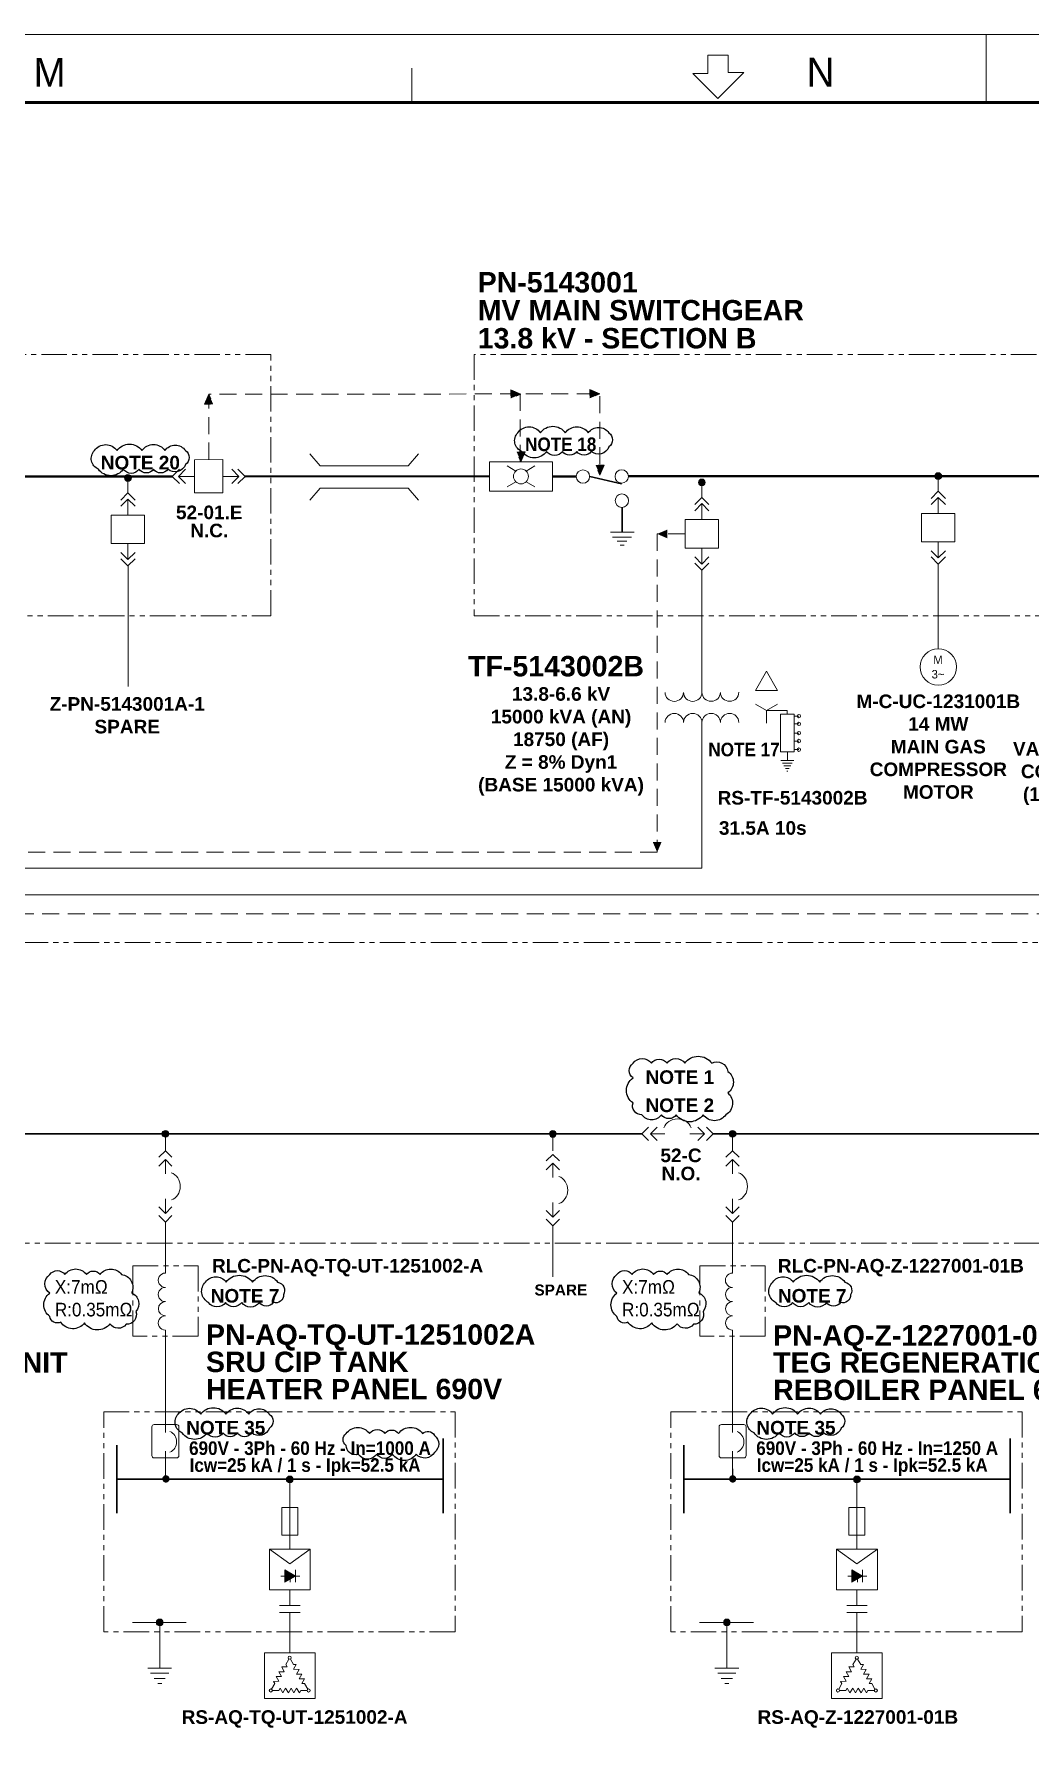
# Model space of a CAD drawing. Extents: x 0 to 1189, y 0 to 841.
# Drawn here: x 493.8 to 640.2, y 590.7 to 841.1 of the extents above; entities that cross this region are included whole.
import ezdxf

# ---------------------------------------------------------------- set-up
doc = ezdxf.new("R2010")
doc.units = 0
doc.header["$MEASUREMENT"] = 0
for name, pattern in [('DGN2', [9.513832, 4.756916, -4.756916]), ('HIDDEN', [0.375, 0.25, -0.125]), ('PHANTOM', [2.5, 1.25, -0.25, 0.25, -0.25, 0.25, -0.25])]:
    doc.linetypes.add(name, pattern=pattern)
for name, color, linetype in [('Border', 7, 'Continuous'), ('BORDER_TEXT', 7, 'Continuous'), ('E-BOARD', 4, 'PHANTOM'), ('E-BUSBAR', 5, 'Continuous'), ('E-CONNECTION DOT', 7, 'Continuous'), ('E-CONTRL. & DATA CABLE', 9, 'HIDDEN'), ('E-NOTE TEXT', 7, 'Continuous'), ('E-POWER CABLE', 3, 'Continuous'), ('E-SYMBOL', 2, 'Continuous'), ('E-TEXT 2', 7, 'Continuous'), ('E-TEXT 3', 3, 'Continuous'), ('REV CLOUD', 1, 'Continuous')]:
    doc.layers.add(name, color=color, linetype=linetype)
doc.layers.add('Level 1', color=7, linetype='Continuous', lineweight=0)
doc.styles.add('P80-ARIAL', font='arialbd.ttf')
doc.styles.add('P80-ARIAL-1', font='arialbd.ttf')
doc.styles.add('Styledgn032', font='arialbd.ttf')
doc.styles.add('Styledgn100', font='arialbd.ttf')

# ---------------------------------------------------------------- blocks, each defined once
blk = doc.blocks.new('AnonymousCell15')
at = {"layer": 'E-SYMBOL', "color": 1, "linetype": 'Continuous', "lineweight": 30}
blk.add_line((-1.85, 0.04), (2.84, -1.02), dxfattribs=at)
at = {"layer": 'E-SYMBOL', "linetype": 'Continuous', "lineweight": 0}
for centre in [(-2.85, 0.03), (2.85, 0.05)]:
    blk.add_circle(centre, 0.986, dxfattribs=at)
blk = doc.blocks.new('AnonymousCell14')
at = {"layer": 'E-SYMBOL', "linetype": 'Continuous', "lineweight": 30}
blk.add_line((3.3, 0.01), (3.3, -3.66), dxfattribs=at)
at = {"layer": 'E-SYMBOL', "linetype": 'Continuous', "lineweight": 0}
for p, q in [((5.05, -3.66), (1.57, -3.66)), ((4.65, -4.36), (1.88, -4.36)), ((3.96, -4.98), (2.56, -4.98)), ((3.57, -5.54), (2.97, -5.54))]:
    blk.add_line(p, q, dxfattribs=at)
blk.add_circle((3.24, 0.99), 0.986, dxfattribs=at)
blk.add_blockref('AnonymousCell15', (0.37, 4.5), dxfattribs=at)
blk = doc.blocks.new('AnonymousCell16')
at = {"layer": 'E-SYMBOL', "linetype": 'Continuous', "lineweight": 13}
for p, q in [((-0.78, 0.78), (-2.04, 1.54)), ((0.78, 0.78), (2.04, 1.54)), ((-0.78, -0.78), (-2.04, -1.54)), ((0.78, -0.78), (2.04, -1.54))]:
    blk.add_line(p, q, dxfattribs=at)
at = {"layer": 'E-SYMBOL', "linetype": 'Continuous', "lineweight": 13, "flags": 128}
blk.add_lwpolyline([(-4.64, 2.16), (4.64, 2.16), (4.64, -2.16), (-4.64, -2.16), (-4.64, 2.16)], dxfattribs=at)
at = {"layer": 'E-SYMBOL', "linetype": 'Continuous', "lineweight": 13}
blk.add_circle((0, 0), 1.1, dxfattribs=at)
blk = doc.blocks.new('AnonymousCell13')
at = {"layer": 'E-POWER CABLE', "linetype": 'Continuous', "lineweight": 40}
blk.add_line((-13.22, 3.95), (-9.84, 3.96), dxfattribs=at)
at = {"color": 7, "linetype": 'Continuous', "lineweight": 0}
for name, p in [('AnonymousCell16', (-17.92, 3.97)), ('AnonymousCell14', (-6.33, -0.59))]:
    blk.add_blockref(name, p, dxfattribs=at)
blk = doc.blocks.new('AnonymousCell28')
at = {"layer": 'E-SYMBOL', "linetype": 'Continuous', "lineweight": 0}
for p, q in [((-6.46, 1.63), (-7.99, 3.41)), ((6.46, 1.64), (7.99, 3.41)), ((-6.46, 1.63), (6.46, 1.64)), ((-6.46, -1.64), (-7.99, -3.41)), ((-6.46, -1.64), (6.46, -1.63)), ((6.46, -1.63), (7.99, -3.41))]:
    blk.add_line(p, q, dxfattribs=at)
blk = doc.blocks.new('AnonymousCell2')
at = {"layer": 'E-SYMBOL', "linetype": 'Continuous', "lineweight": 13, "flags": 128}
for points in [[(27.7, 4.6), (0, 32.3), (-27.7, 4.6)], [(27.7, -32.3), (0, -4.6), (-27.7, -32.3)]]:
    blk.add_lwpolyline(points, dxfattribs=at)
blk = doc.blocks.new('AnonymousCell3')
at = {"layer": 'E-SYMBOL', "linetype": 'Continuous', "lineweight": 13, "flags": 128}
for points in [[(27.7, 32.3), (0, 4.6), (-27.7, 32.3)], [(27.7, -4.6), (0, -32.3), (-27.7, -4.6)]]:
    blk.add_lwpolyline(points, dxfattribs=at)
blk = doc.blocks.new('DJBTEX')
at = {"layer": 'E-SYMBOL', "linetype": 'Continuous', "lineweight": 13}
for p, q in [((0, -36.9), (0, -97.4)), ((0, -263.1), (0, -202.6))]:
    blk.add_line(p, q, dxfattribs=at)
blk.add_ellipse((12.5, -150), major_axis=(0, -58.8), ratio=0.849997, start_param=0.25268, end_param=2.888912, dxfattribs=at)
at = {"color": 7, "linetype": 'Continuous', "lineweight": 13}
for name, p in [('AnonymousCell2', (0, -32.3)), ('AnonymousCell3', (0, -267.7))]:
    blk.add_blockref(name, p, dxfattribs=at)
blk = doc.blocks.new('MOT3PH1')
at = {"layer": 'E-SYMBOL', "linetype": 'Continuous', "lineweight": -2}
blk.add_circle((0, -53.4), 53.4, dxfattribs=at)
at = {"layer": 'E-SYMBOL', "linetype": 'Continuous', "lineweight": -2, "char_height": 25, "attachment_point": 5, "line_spacing_factor": 0.8, "style": 'P80-ARIAL-1'}
for s, insert in [('{\\Fdgn000|c0;M}', (-0.8, -32.3)), ('{\\Fdgn000|c0;3~}', (-0.8, -74.9))]:
    blk.add_mtext(s, dxfattribs=dict(at, insert=insert))
blk = doc.blocks.new('DJBTEX1')
at = {"layer": 'E-SYMBOL', "linetype": 'Continuous', "lineweight": -2}
for p, q in [((0, -36.9), (0, -97.4)), ((0, -263.1), (0, -202.6))]:
    blk.add_line(p, q, dxfattribs=at)
at = {"layer": 'E-SYMBOL', "linetype": 'Continuous', "lineweight": 13, "flags": 128}
for points in [[(27.7, -27.7), (0, 0), (-27.7, -27.7)], [(27.7, -64.6), (0, -36.9), (-27.7, -64.6)], [(27.7, -235.4), (0, -263.1), (-27.7, -235.4)], [(27.7, -272.3), (0, -300), (-27.7, -272.3)]]:
    blk.add_lwpolyline(points, dxfattribs=at)
at = {"layer": 'E-SYMBOL', "linetype": 'Continuous', "lineweight": -2}
blk.add_ellipse((12.5, -150), major_axis=(0, -58.8), ratio=0.849997, start_param=0.25268, end_param=2.888912, dxfattribs=at)
blk = doc.blocks.new('CONEX31')
at = {"layer": 'E-CONNECTION DOT', "linetype": 'Continuous'}
h = blk.add_hatch(color=7, dxfattribs=at)
edge = h.paths.add_edge_path()
edge.add_arc((0, 0), 10, 0, 360)
at = {"layer": 'E-CONNECTION DOT', "color": 7, "linetype": 'Continuous', "lineweight": -2}
blk.add_circle((0, 0), 10, dxfattribs=at)
blk = doc.blocks.new('TERRA1')
at = {"layer": 'E-SYMBOL', "linetype": 'Continuous', "lineweight": -2}
for p, q in [((0, 0), (0, -17.74)), ((-13.343, -17.74), (13.343, -17.74)), ((-10.243, -23.11), (10.243, -23.11)), ((-7.142, -28.48), (7.142, -28.48)), ((-4.046, -33.843), (4.046, -33.843)), ((-0.946, -39.213), (0.946, -39.213))]:
    blk.add_line(p, q, dxfattribs=at)
blk.add_point((0.007, -17.74), dxfattribs=at)
blk = doc.blocks.new('TRAFO1')
at = {"layer": 'E-SYMBOL', "linetype": 'Continuous', "lineweight": 0}
for centre, start, end in [((-42, 0), 180, 360), ((-14, 0), 180, 360), ((14, 0), 180, 360), ((42, 0), 180, 360), ((-42, -46.9), 0, 180), ((-14, -46.9), 0, 180), ((14, -46.9), 0, 180), ((42, -46.9), 0, 180)]:
    blk.add_arc(centre, 14, start, end, dxfattribs=at)
blk = doc.blocks.new('REATOR1')
at = {"layer": 'E-SYMBOL', "linetype": 'Continuous', "lineweight": -2, "flags": 128}
blk.add_lwpolyline([(0, -111.9, -1), (0, -83.9, -1), (0, -56, -1), (0, -28, -1), (0, 0, -1)], format="xyb", dxfattribs=at)
blk = doc.blocks.new('AnonymousCell199')
at = {"layer": 'Level 1', "color": 7, "linetype": 'Continuous', "lineweight": 13, "xscale": 0.075, "yscale": 0.075, "zscale": 0.075, "rotation": 0.01584072559316328}
blk.add_blockref('REATOR1', (0, 4.2), dxfattribs=at)
blk = doc.blocks.new('ATERR1')
at = {"layer": 'E-SYMBOL', "linetype": 'Continuous'}
h = blk.add_hatch(color=256, dxfattribs=at)
edge = h.paths.add_edge_path()
edge.add_arc((0, 0), 10, 0, 360)
at = {"layer": 'E-SYMBOL', "linetype": 'Continuous', "lineweight": -2}
for p, q in [((-80.3, 0), (77.9, 0)), ((0, 0), (0, -134.4)), ((-35, -134.4), (35, -134.4)), ((-26.8, -149.4), (26.8, -149.4)), ((-16.4, -164.4), (16.4, -164.4)), ((-5.8, -179.4), (5.8, -179.4))]:
    blk.add_line(p, q, dxfattribs=at)
blk.add_circle((0, 0), 10, dxfattribs=at)
blk = doc.blocks.new('NA1')
at = {"layer": 'E-SYMBOL', "linetype": 'Continuous', "lineweight": -2}
for p, q in [((53.536, 0), (-53.536, 0)), ((53.536, -36.62), (-53.536, -36.62))]:
    blk.add_line(p, q, dxfattribs=at)
blk = doc.blocks.new('AnonymousCell429')
at = {"layer": 'E-SYMBOL', "linetype": 'Continuous', "lineweight": 0}
for p, q in [((-0.58, 1.46), (-0.12, 2.26)), ((0.11, 2.26), (0.58, 1.46)), ((-2.66, -2.15), (-2.2, -1.35)), ((-2.55, -2.35), (-1.62, -2.35)), ((1.62, -2.35), (2.55, -2.35)), ((2.2, -1.35), (2.66, -2.15))]:
    blk.add_line(p, q, dxfattribs=at)
at = {"layer": 'E-SYMBOL', "linetype": 'Continuous', "lineweight": 0, "flags": 128}
for points in [[(-2.2, -1.35), (-2.4, -1.01), (-1.6, -1), (-1.99, -0.3), (-1.19, -0.29), (-1.58, 0.4), (-0.79, 0.41), (-1.18, 1.1), (-0.38, 1.12), (-0.58, 1.46)], [(0.58, 1.46), (0.97, 1.46), (0.58, 0.77), (1.38, 0.75), (0.99, 0.06), (1.79, 0.05), (1.4, -0.64), (2.19, -0.65), (1.8, -1.35), (2.2, -1.35)], [(-1.62, -2.35), (-1.42, -2.01), (-1.02, -2.69), (-0.61, -2.01), (-0.2, -2.69), (0.21, -2.01), (0.61, -2.69), (1.01, -2.01), (1.42, -2.69), (1.62, -2.35)]]:
    blk.add_lwpolyline(points, dxfattribs=at)
at = {"layer": 'E-SYMBOL', "linetype": 'Continuous', "lineweight": 0}
for centre in [(0, 2.46), (-2.78, -2.35), (2.78, -2.35)]:
    blk.add_circle(centre, 0.231, dxfattribs=at)
blk = doc.blocks.new('AnonymousCell428')
at = {"layer": 'E-SYMBOL', "linetype": 'Continuous', "lineweight": 13, "flags": 128}
blk.add_lwpolyline([(-3.73, 3.36), (3.73, 3.36), (3.73, -3.36), (-3.73, -3.36), (-3.73, 3.36)], dxfattribs=at)
at = {"layer": 'E-SYMBOL', "linetype": 'Continuous', "lineweight": 0}
blk.add_blockref('AnonymousCell429', (-0.01, 0.18), dxfattribs=at)
blk = doc.blocks.new('AnonymousCell427')
at = {"layer": 'E-SYMBOL', "linetype": 'Continuous'}
blk.add_hatch(color=256, dxfattribs=at).paths.add_polyline_path([(0.84, 1.65), (-0.74, 2.56), (-0.74, 0.74)])
at = {"layer": 'E-SYMBOL', "linetype": 'Continuous', "lineweight": 0}
for p, q in [((0, 15.86), (0, 5.6)), ((0.84, 0.74), (0.84, 2.56)), ((1.47, 1.65), (-1.33, 1.65)), ((0.07, 1.65), (0.07, 0.74)), ((0, -0.4), (0, -2.7)), ((0, -3.73), (0, -9.64))]:
    blk.add_line(p, q, dxfattribs=at)
at = {"layer": 'E-SYMBOL', "linetype": 'Continuous', "lineweight": 0, "flags": 128}
for points in [[(1.17, 11.71), (-1.18, 11.71), (-1.18, 7.66), (1.18, 7.66), (1.17, 11.71)], [(-3, 5.6), (3, 5.6), (3, -0.4), (-3, -0.4), (-3, 5.6)], [(-3, 5.6), (0, 3.45), (3, 5.6)], [(0.84, 1.65), (-0.74, 2.56), (-0.74, 0.74), (0.84, 1.65)]]:
    blk.add_lwpolyline(points, dxfattribs=at)
at = {"layer": 'E-SYMBOL', "linetype": 'Continuous', "lineweight": 0, "xscale": 0.02817221421602481, "yscale": 0.02817221421602481, "zscale": 0.03435112234845274, "rotation": 0.01584072559316328}
blk.add_blockref('NA1', (0, -2.7, -0.09), dxfattribs=at)
at = {"layer": 'E-SYMBOL', "linetype": 'Continuous', "lineweight": 0}
blk.add_blockref('AnonymousCell428', (0, -13), dxfattribs=at)
at = {"layer": 'Level 1', "color": 7, "linetype": 'Continuous', "lineweight": 0, "xscale": 0.05000000000000002, "yscale": 0.05000000000000002, "zscale": 0.05000000000000002, "rotation": 0.01584072561617136}
blk.add_blockref('CONEX31', (0, 15.86), dxfattribs=at)
blk = doc.blocks.new('DJARBT70')
at = {"layer": 'E-SYMBOL', "linetype": 'Continuous', "lineweight": 13}
for p, q in [((0, 7.91), (0, 5.34)), ((0, 0), (0, 2.57))]:
    blk.add_line(p, q, dxfattribs=at)
at = {"layer": 'E-SYMBOL', "linetype": 'Continuous', "lineweight": 13, "flags": 128}
for points in [[(-1.99, 6.17), (-1.99, 1.94)], [(1.65, 6.5), (-1.66, 6.5)], [(1.99, 1.94), (1.99, 6.17)], [(-1.66, 1.6), (1.66, 1.61)]]:
    blk.add_lwpolyline(points, dxfattribs=at)
at = {"layer": 'E-SYMBOL', "linetype": 'Continuous', "lineweight": 13}
for centre, start, end in [((-1.66, 6.17), 90.0158, 180.0158), ((1.65, 6.17), 0.0158, 90.0158), ((-1.66, 1.94), 180.0158, 270.0158), ((1.66, 1.94), 270.0158, 0.0158), ((1.66, 1.94), 270.0158, 0.0158)]:
    blk.add_arc(centre, 0.331, start, end, dxfattribs=at)
blk.add_ellipse((0.33, 3.96), major_axis=(0, -1.55), ratio=0.849997, start_param=0.25268, end_param=2.888912, dxfattribs=at)
blk = doc.blocks.new('MV CB')
at = {"layer": 'E-SYMBOL', "linetype": 'Continuous', "lineweight": 13}
for p, q in [((0, -3.26), (0, -0.91)), ((0, -7.45), (0, -9.8))]:
    blk.add_line(p, q, dxfattribs=at)
at = {"layer": 'E-SYMBOL', "linetype": 'Continuous', "lineweight": 13, "flags": 128}
for points in [[(1.05, -1.05), (0, 0), (-1.05, -1.05)], [(1.05, -1.96), (0, -0.91), (-1.05, -1.96)], [(2.44, -3.26), (-2.46, -3.26), (-2.45, -7.45), (2.44, -7.45), (2.44, -3.26)], [(1.05, -8.75), (0, -9.8), (-1.05, -8.75)], [(1.05, -9.66), (0, -10.71), (-1.05, -9.66)]]:
    blk.add_lwpolyline(points, dxfattribs=at)
blk = doc.blocks.new('RESISTOR WITH TAP CHANGER')
at = {"layer": 'E-SYMBOL', "linetype": 'Continuous', "lineweight": 0}
for p, q in [((1.7, -0.26), (1, -0.26)), ((1.7, -0.26), (1, -0.26)), ((1.7, -0.26), (1, -0.26)), ((1.7, -0.26), (1, -0.26)), ((1.7, -1.41), (1, -1.41)), ((1.7, -1.41), (1, -1.41)), ((1.7, -1.41), (1, -1.41)), ((1.7, -1.41), (1, -1.41)), ((1.7, -2.77), (1, -2.77)), ((1.7, -2.77), (1, -2.77)), ((1.7, -2.77), (1, -2.77)), ((1.7, -2.77), (1, -2.77)), ((1.7, -3.93), (1, -3.93)), ((1.7, -3.93), (1, -3.93)), ((1.7, -3.93), (1, -3.93)), ((1.7, -3.93), (1, -3.93)), ((1.7, -5.2), (1, -5.2)), ((1.7, -5.2), (1, -5.2)), ((1.7, -5.2), (1, -5.2)), ((1.7, -5.2), (1, -5.2))]:
    blk.add_line(p, q, dxfattribs=at)
at = {"layer": 'E-SYMBOL', "linetype": 'Continuous', "lineweight": 13, "flags": 128}
blk.add_lwpolyline([(1, 0.01), (-1, 0.01), (-1, -5.5), (1.01, -5.5), (1, 0.01)], dxfattribs=at)
at = {"layer": 'E-SYMBOL', "linetype": 'Continuous', "lineweight": 0}
for centre in [(1.7, -0.26), (1.7, -0.26), (1.7, -0.26), (1.7, -0.26), (1.7, -1.41), (1.7, -1.41), (1.7, -1.41), (1.7, -1.41), (1.7, -2.77), (1.7, -2.77), (1.7, -2.77), (1.7, -2.77), (1.7, -3.93), (1.7, -3.93), (1.7, -3.93), (1.7, -3.93), (1.7, -5.2), (1.7, -5.2), (1.7, -5.2), (1.7, -5.2)]:
    blk.add_circle(centre, 0.25, dxfattribs=at)
blk = doc.blocks.new('A$C6e698430')
at = {"layer": 'E-SYMBOL', "linetype": 'Continuous', "lineweight": 13, "ltscale": 0.25}
for q in [(1.62, 0.94), (0, -1.88)]:
    blk.add_line((0, 0), q, dxfattribs=at)
blk.add_lwpolyline([(0, 0), (-1.62, 0.94)], dxfattribs=at)
blk = doc.blocks.new('A$C648f9ce4')
at = {"layer": 'Border', "linetype": 'Continuous', "lineweight": 0}
for p, q in [((633.77, 841.08), (633.77, 831.08)), ((595.81, 837.96), (592.81, 837.96)), ((592.81, 837.96), (592.81, 835.28)), ((595.81, 835.43), (595.81, 837.96)), ((549.31, 836.06), (549.32, 831.06)), ((592.81, 835.28), (590.61, 835.28)), ((590.61, 835.28), (594.31, 831.61)), ((594.31, 831.61), (598.11, 835.41)), ((598.11, 835.41), (595.81, 835.41))]:
    blk.add_line(p, q, dxfattribs=at)
at = {"layer": 'Border', "linetype": 'Continuous', "lineweight": 53}
blk.add_line((25, 831), (1179, 831), dxfattribs=at)
at = {"layer": 'Border', "linetype": 'Continuous', "lineweight": 0, "flags": 128}
blk.add_lwpolyline([(0, 0), (1189, 0), (1189, 841), (0, 841), (0, 0)], dxfattribs=at)
at = {"layer": 'BORDER_TEXT', "linetype": 'Continuous', "lineweight": 0, "char_height": 4.2473, "attachment_point": 5, "rotation": 0.0158, "line_spacing_factor": 0.8, "style": 'Styledgn032'}
for s, insert in [('{\\Fdgn000|c0;\\W0.99857;M}', (496.04, 835.45)), ('{\\Fdgn000|c0;\\W0.99857;N}', (609.41, 835.48))]:
    blk.add_mtext(s, dxfattribs=dict(at, insert=insert))

msp = doc.modelspace()

# ---------------------------------------------------------------- hatches: boundary and pattern name
at = {"layer": 'E-CONNECTION DOT', "linetype": 'Continuous'}
h = msp.add_hatch(color=256, dxfattribs=at)
edge = h.paths.add_edge_path()
edge.add_arc((507.57, 775.82), 0.5, 0, 360)
h = msp.add_hatch(color=256, dxfattribs=at)
edge = h.paths.add_edge_path()
edge.add_arc((626.71, 776.08), 0.5, 0, 360)
h = msp.add_hatch(color=256, dxfattribs=at)
edge = h.paths.add_edge_path()
edge.add_arc((591.95, 775.15), 0.5, 0, 360)
h = msp.add_hatch(color=7, dxfattribs=at)
edge = h.paths.add_edge_path()
edge.add_ellipse((513.15, 628.63), major_axis=(0, 0.549), ratio=0.975, start_angle=0, end_angle=360)
h = msp.add_hatch(color=7, dxfattribs=at)
edge = h.paths.add_edge_path()
edge.add_ellipse((596.49, 628.63), major_axis=(0, 0.549), ratio=0.975, start_angle=0, end_angle=360)
at = {"layer": 'E-CONTRL. & DATA CABLE', "ltscale": 10}
for points in [[(565.35, 788.15), (563.86, 788.78), (563.86, 787.51)], [(576.97, 788.16), (575.48, 788.79), (575.48, 787.52)], [(519.46, 788.14), (518.83, 786.65), (520.1, 786.65)], [(565.35, 778.17), (565.99, 779.66), (564.72, 779.66)], [(576.97, 776.2), (577.61, 777.69), (576.34, 777.69)], [(585.38, 767.58), (586.87, 766.94), (586.87, 768.21)], [(585.39, 720.77), (586.02, 722.26), (584.75, 722.26)]]:
    msp.add_hatch(color=256, dxfattribs=at).paths.add_polyline_path(points)

# ---------------------------------------------------------------- linework, layer by layer
at = {"color": 1}
for points in [[(564.88, 782.45, -0.520567), (568.21, 782.45, -0.520567), (571.88, 782.45, -0.520567), (575.26, 782.45, -0.520567), (578.28, 782.45, -0.520567), (578.29, 780.39, -0.520567), (575.68, 779.7, -0.520567), (573.58, 779.7, -0.520567), (571.46, 779.7, -0.520567), (569.13, 779.7, -0.520567), (565.48, 779.7, -0.520567)], [(502.63, 779.84, -0.520567), (505.96, 779.84, -0.520567), (509.63, 779.84, -0.520567), (513.01, 779.84, -0.520567), (516.03, 779.84, -0.520567), (516.04, 777.78, -0.520567), (513.43, 777.09, -0.520567), (511.33, 777.09, -0.520567), (509.21, 777.09, -0.520567), (506.88, 777.09, -0.520567), (503.23, 777.09, -0.520567)], [(514.95, 638.15, -0.520567), (518.28, 638.15, -0.520567), (521.96, 638.15, -0.520567), (525.33, 638.15, -0.520567), (528.35, 638.15, -0.520567), (528.37, 636.09, -0.520567), (525.76, 635.39, -0.520567), (523.65, 635.39, -0.520567), (521.54, 635.39, -0.520567), (519.2, 635.39, -0.520567), (515.55, 635.39, -0.520567)], [(599.03, 638.16, -0.520567), (602.36, 638.16, -0.520567), (606.04, 638.16, -0.520567), (609.41, 638.16, -0.520567), (612.43, 638.16, -0.520567), (612.45, 636.1, -0.520567), (609.84, 635.4, -0.520567), (607.73, 635.4, -0.520567), (605.62, 635.4, -0.520567), (603.28, 635.4, -0.520567), (599.63, 635.4, -0.520567)]]:
    msp.add_lwpolyline(points, format="xyb", close=True, dxfattribs=at)
at = {"layer": 'E-BOARD', "lineweight": 13, "ltscale": 3}
for points in [[(30.79, 755.56), (528.59, 755.56), (528.59, 793.98), (30.79, 793.98)], [(558.47, 755.56), (1046.15, 755.56), (1046.15, 793.98), (558.47, 793.98)], [(330.36, 663.31), (743.34, 663.31), (743.34, 707.51), (330.36, 707.51)], [(508.28, 659.95), (517.88, 659.95), (517.88, 649.64), (508.28, 649.64)], [(591.68, 659.95), (601.27, 659.95), (601.27, 649.64), (591.68, 649.64)], [(555.68, 606.16), (504, 606.16), (504, 638.49), (555.68, 638.49)], [(639.07, 606.16), (587.39, 606.16), (587.39, 638.49), (639.07, 638.49)]]:
    msp.add_lwpolyline(points, close=True, dxfattribs=at)
at = {"layer": 'E-BUSBAR', "linetype": 'Continuous', "lineweight": 40}
for p, q in [((36.19, 775.91), (514.09, 776.04)), ((524.79, 776.04), (560.7, 776.05)), ((581.2, 776.06), (1042.93, 776.18))]:
    msp.add_line(p, q, dxfattribs=at)
at = {"layer": 'E-BUSBAR', "linetype": 'Continuous', "lineweight": 30}
for p, q in [((333.75, 679.37), (583.12, 679.38)), ((593.62, 679.38), (739.7, 679.38)), ((505.92, 633.58), (505.92, 623.58)), ((553.91, 634.56), (553.91, 623.59)), ((589.32, 633.58), (589.32, 623.58)), ((637.31, 634.56), (637.31, 623.59)), ((505.92, 628.58), (553.91, 628.59)), ((589.32, 628.58), (637.31, 628.59))]:
    msp.add_line(p, q, dxfattribs=at)
at = {"layer": 'E-CONNECTION DOT', "color": 7, "linetype": 'Continuous', "lineweight": 13}
for centre in [(507.57, 775.82), (626.71, 776.08), (591.95, 775.15)]:
    msp.add_circle(centre, 0.5, dxfattribs=at)
at = {"layer": 'E-CONNECTION DOT', "color": 30, "linetype": 'Continuous', "lineweight": 13}
msp.add_point((507.68, 776), dxfattribs=at)
at = {"layer": 'E-CONTRL. & DATA CABLE', "lineweight": 0, "ltscale": 10}
for p, q in [((565.24, 778.17), (565.24, 788.15)), ((589.49, 767.58), (585.39, 767.58)), ((585.39, 767.58), (585.39, 720.77)), ((585.39, 720.77), (309.94, 720.77)), ((752.46, 711.71), (437.89, 711.71))]:
    msp.add_line(p, q, dxfattribs=at)
at = {"layer": 'E-CONTRL. & DATA CABLE', "lineweight": 0, "ltscale": 10, "flags": 128}
for points in [[(565.35, 788.15), (563.86, 788.78), (563.86, 787.51), (565.35, 788.15)], [(576.97, 788.16), (575.48, 788.79), (575.48, 787.52), (576.97, 788.16)], [(519.46, 788.14), (518.83, 786.65), (520.1, 786.65), (519.46, 788.14)], [(519.44, 778.5), (519.44, 788.14), (576.97, 788.16), (576.97, 776.22)], [(565.35, 778.17), (565.99, 779.66), (564.72, 779.66), (565.35, 778.17)], [(576.97, 776.2), (577.61, 777.69), (576.34, 777.69), (576.97, 776.2)]]:
    msp.add_lwpolyline(points, dxfattribs=at)
at = {"layer": 'E-POWER CABLE', "linetype": 'Continuous', "lineweight": 13}
for p, q in [((507.57, 773.6), (507.57, 775.82)), ((591.95, 772.94), (591.95, 775.15)), ((626.71, 773.86), (626.71, 776.08)), ((507.58, 745.13), (507.58, 762.9)), ((591.96, 744.2), (591.95, 762.23)), ((626.72, 750.69), (626.71, 763.16)), ((604.52, 741.06), (604.52, 741.61))]:
    msp.add_line(p, q, dxfattribs=at)
at = {"layer": 'E-POWER CABLE', "linetype": 'Continuous', "lineweight": 13, "ltscale": 0.25}
for p, q in [((601.48, 741.61), (604.52, 741.61)), ((591.97, 739.86), (591.97, 718.42)), ((318.78, 718.42), (591.97, 718.42)), ((513.08, 650.51), (513.08, 638.04)), ((596.48, 650.51), (596.48, 638.04))]:
    msp.add_line(p, q, dxfattribs=at)
at = {"layer": 'E-POWER CABLE', "linetype": 'Continuous', "lineweight": 0}
for p, q in [((513.07, 676.88), (513.07, 679.38)), ((570.04, 676.85), (570.04, 679.85)), ((596.47, 676.88), (596.47, 679.38)), ((513.07, 666.39), (513.07, 658.9)), ((596.47, 666.39), (596.47, 658.9)), ((570.04, 665.85), (570.05, 658.36))]:
    msp.add_line(p, q, dxfattribs=at)
at = {"layer": 'E-POWER CABLE', "linetype": 'Continuous', "lineweight": 13}
for points in [[(763.09, 662.45), (763.09, 714.51), (449.63, 714.51), (449.63, 740.78)], [(513.08, 628.53), (513.08, 630.12)], [(596.48, 628.53), (596.48, 630.12)], [(596.49, 628.53), (596.49, 630.12)]]:
    msp.add_lwpolyline(points, dxfattribs=at)
at = {"layer": 'E-SYMBOL', "linetype": 'Continuous', "lineweight": 13, "ltscale": 0.25}
msp.add_lwpolyline([(599.86, 744.56), (601.47, 747.38), (603.1, 744.57), (599.86, 744.56)], dxfattribs=at)
at = {"layer": 'REV CLOUD'}
for points in [[(581.83, 689.75, -0.520567), (584.53, 689.75, -0.520567), (586.84, 689.75, -0.520567), (589.44, 689.75, -0.520567), (593.4, 689.75, -0.520567), (595.77, 688.54, -0.520567), (595.77, 685.39, -0.520567), (595.49, 682.17, -0.520567), (592.14, 682.17, -0.520567), (588.19, 682.17, -0.520567), (586.01, 682.17, -0.520567), (583.13, 682.17, -0.520567), (581.83, 683.91, -0.520567), (581.83, 687.6, -0.520567)], [(496.08, 658.68, -0.520567), (498.3, 658.68, -0.520567), (501.46, 658.68, -0.520567), (503.47, 658.68, -0.520567), (506.61, 658.68, -0.520567), (508.09, 655.97, -0.520567), (508.74, 653.25, -0.520567), (507.32, 651.37, -0.520567), (504.92, 651.44, -0.520567), (501.18, 651.57, -0.520567), (497.68, 651.68, -0.520567), (496.08, 652.53, -0.520567), (496.08, 655.93, -0.520567)], [(518.98, 657.57, -0.520567), (522, 657.57, -0.520567), (525.89, 657.57, -0.520567), (529.58, 657.57, -0.520567), (530.44, 655.72, -0.520567), (528.94, 654.57, -0.520567), (526.89, 654.57, -0.520567), (524.29, 654.57, -0.520567), (521.89, 654.57, -0.520567), (519.43, 654.57, -0.520567)], [(579.47, 658.68, -0.520567), (581.7, 658.68, -0.520567), (584.86, 658.68, -0.520567), (586.87, 658.68, -0.520567), (590.01, 658.68, -0.520567), (591.49, 655.97, -0.520567), (592.13, 653.25, -0.520567), (590.71, 651.37, -0.520567), (588.32, 651.44, -0.520567), (584.58, 651.57, -0.520567), (581.08, 651.68, -0.520567), (579.47, 652.53, -0.520567), (579.47, 655.93, -0.520567)], [(602.38, 657.57, -0.520567), (605.4, 657.57, -0.520567), (609.29, 657.57, -0.520567), (612.98, 657.57, -0.520567), (613.83, 655.72, -0.520567), (612.34, 654.57, -0.520567), (610.28, 654.57, -0.520567), (607.69, 654.57, -0.520567), (605.29, 654.57, -0.520567), (602.82, 654.57, -0.520567)], [(539.65, 635.3, -0.520567), (543.1, 635.3, -0.520567), (545.36, 635.3, -0.520567), (547.36, 635.3, -0.520567), (550.88, 635.3, -0.520567), (552.62, 635.03, -0.520567), (552.62, 632.54, -0.520567), (549.96, 632.26, -0.520567), (546.46, 632.26, -0.520567), (544.14, 632.26, -0.520567), (541.44, 632.26, -0.520567), (539.65, 633.57, -0.520567)]]:
    msp.add_lwpolyline(points, format="xyb", close=True, dxfattribs=at)

# ---------------------------------------------------------------- block references
at = {"color": 7, "linetype": 'Continuous', "lineweight": 0}
for name, p in [('AnonymousCell28', (542.29, 775.96)), ('AnonymousCell13', (583.28, 772.07)), ('AnonymousCell199', (513.08, 654.7)), ('AnonymousCell199', (596.47, 654.7)), ('AnonymousCell427', (531.36, 612.7)), ('AnonymousCell427', (614.76, 612.7))]:
    msp.add_blockref(name, p, dxfattribs=at)
at = {"rotation": 270}
msp.add_blockref('MV CB', (524.79, 776.04), dxfattribs=at)
for name, p in [('MV CB', (626.71, 773.86)), ('MV CB', (507.57, 773.6)), ('MV CB', (591.95, 772.94)), ('A$C6e698430', (601.48, 741.61)), ('RESISTOR WITH TAP CHANGER', (604.52, 741.06))]:
    msp.add_blockref(name, p)
at = {"color": 7, "linetype": 'Continuous', "lineweight": 13}
for p in [(513.08, 630.12), (596.48, 630.12)]:
    msp.add_blockref('DJARBT70', p, dxfattribs=at)
at = {"layer": 'Border'}
msp.add_blockref('A$C648f9ce4', (0, 0), dxfattribs=at)
at = {"layer": 'Level 1', "color": 1, "linetype": 'Continuous', "lineweight": 13, "rotation": 0.01584072561617136}
for name, p, xscale, yscale, zscale in [('MOT3PH1', (626.72, 750.69), 0.05000000000000006, 0.05000000000000006, 0.05000000000000006), ('ATERR1', (512.24, 607.53), 0.05000000000000002, 0.05000000000000002, 0.05000000000000002), ('ATERR1', (595.63, 607.53), 0.05000000000000002, 0.05000000000000002, 0.05000000000000002)]:
    msp.add_blockref(name, p, dxfattribs=dict(at, xscale=xscale, yscale=yscale, zscale=zscale))
at = {"layer": 'Level 1', "color": 5, "linetype": 'DGN2', "lineweight": 13, "extrusion": (0, 0, -1)}
for name, p, xscale, yscale, zscale, rotation in [('TRAFO1', (-591.97, 739.86), 0.09678732525000003, 0.09436764211875005, -0.1257795, 179.9683185465412), ('TERRA1', (-604.53, 735.56), 0.07077573158906253, 0.07259049393750001, -0.06288975000000001, 359.9841592744069)]:
    msp.add_blockref(name, p, dxfattribs=dict(at, xscale=xscale, yscale=yscale, zscale=zscale, rotation=rotation))
at = {"layer": 'Level 1', "color": 1, "linetype": 'Continuous', "lineweight": 30, "xscale": 0.035, "yscale": 0.035, "zscale": 0.035, "rotation": 90.01584072559697}
msp.add_blockref('DJBTEX', (583.12, 679.38), dxfattribs=at)
at = {"layer": 'Level 1', "color": 7, "linetype": 'Continuous', "lineweight": 0}
for name, p, xscale, yscale, zscale, rotation in [('CONEX31', (513.07, 679.37), 0.05000000000000002, 0.05000000000000002, 0.05000000000000002, 0.01584072561617136), ('CONEX31', (570.04, 679.35), 0.05000000000000002, 0.05000000000000002, 0.05000000000000002, 0.01584072561617136), ('CONEX31', (596.47, 679.37), 0.05000000000000002, 0.05000000000000002, 0.05000000000000002, 0.01584072561617136), ('DJBTEX1', (513.07, 676.89), 0.035, 0.035, 0.035, 0.01584072559316328), ('DJBTEX1', (570.04, 676.35), 0.035, 0.035, 0.035, 0.01584072559316328), ('DJBTEX1', (596.47, 676.89), 0.035, 0.035, 0.035, 0.01584072559316328)]:
    msp.add_blockref(name, p, dxfattribs=dict(at, xscale=xscale, yscale=yscale, zscale=zscale, rotation=rotation))

# ---------------------------------------------------------------- texts
at = {"layer": 'E-NOTE TEXT', "style": 'Styledgn100'}
for s, p in [('NOTE 1', (583.67, 686.71)), ('NOTE 2', (583.67, 682.57))]:
    msp.add_text(s, height=2, rotation=0.0158, dxfattribs=at).set_placement(p)
at = {"layer": 'E-NOTE TEXT', "linetype": 'Continuous', "lineweight": 0, "char_height": 2, "rotation": 0.0158, "line_spacing_factor": 0.8}
for s, insert, attachment_point, style in [('{\\W0.9;NOTE 18}', (571.2, 780.74), 5, 'P80-ARIAL'), ('{\\W0.9;NOTE 17}', (592.91, 734.85), 7, 'Styledgn100'), ('NOTE 7', (519.74, 654.53), 7, 'Styledgn100'), ('NOTE 7', (603.14, 654.53), 7, 'Styledgn100'), ('NOTE 35', (516.13, 635.13), 7, 'Styledgn100'), ('NOTE 35', (599.97, 635.13), 7, 'Styledgn100')]:
    msp.add_mtext(s, dxfattribs=dict(at, insert=insert, attachment_point=attachment_point, style=style))
for s, insert, width, attachment_point, style in [('NOTE 20', (509.39, 778.05), 14.8259, 5, 'P80-ARIAL'), ('31.5A 10s', (594.47, 723.31), 24.5171, 7, 'Styledgn100')]:
    msp.add_mtext(s, dxfattribs=dict(at, insert=insert, width=width, attachment_point=attachment_point, style=style))
at = {"layer": 'E-TEXT 2', "linetype": 'Continuous', "lineweight": 0, "rotation": 0.0158}
for s, insert, char_height, attachment_point, line_spacing_factor, style in [('52-01.E\\PN.C.', (519.52, 769.4), 2, 5, 0.8, 'Styledgn100'), ('\\pxsm1;M-C-UC-1231001B\\P14 MW\\PMAIN GAS\\PCOMPRESSOR\\PMOTOR', (626.72, 743.97), 2, 2, 0.8, 'Styledgn100'), ('\\pxsm1;M-C-UC-1225001B\\P8.925 MW\\PVAPOR RECOVERY UNIT\\PCOMPRESSOR MOTOR\\P(1st AND 2nd STAGES)', (654.54, 743.67), 2, 2, 0.8, 'Styledgn100'), ('RS-TF-5143002B', (605.29, 728.77), 2, 5, 0.8, 'Styledgn100'), ('52-C\\PN.O.', (588.89, 674.86), 2, 5, 0.8, 'Styledgn100'), ('RLC-PN-AQ-TQ-UT-1251002-A', (519.92, 658.4), 2, 7, 0.828528, 'Styledgn100'), ('RLC-PN-AQ-Z-1227001-01B', (603.13, 658.4), 2, 7, 0.828528, 'Styledgn100'), ('SPARE', (571.22, 656.4), 1.613, 5, 0.8, 'Styledgn100'), ('{\\W0.9;690V - 3Ph - 60 Hz - In=1000 A}', (534.33, 633.14), 2, 5, 0.8, 'P80-ARIAL'), ('{\\W0.9;690V - 3Ph - 60 Hz - In=1250 A}', (617.73, 633.14), 2, 5, 0.8, 'P80-ARIAL'), ('{\\W0.9;Icw=25 kA / 1 s - Ipk=52.5 kA}', (533.61, 630.37), 2, 5, 0.8, 'P80-ARIAL'), ('{\\W0.9;Icw=25 kA / 1 s - Ipk=52.5 kA}', (617.01, 630.37), 2, 5, 0.8, 'P80-ARIAL')]:
    msp.add_mtext(s, dxfattribs=dict(at, insert=insert, char_height=char_height, attachment_point=attachment_point, line_spacing_factor=line_spacing_factor, style=style))
at = {"layer": 'E-TEXT 2', "linetype": 'Continuous', "lineweight": 13, "insert": (556.46, 745.05), "char_height": 2, "width": 29.5817, "attachment_point": 1, "style": 'Styledgn100'}
msp.add_mtext('\\pxqc;13.8-6.6 kV\\P15000 kVA (AN)\\P18750 (AF)\\PZ = 8% Dyn1\\P(BASE 15000 kVA)', dxfattribs=at)
at = {"layer": 'E-TEXT 2', "linetype": 'Continuous', "lineweight": 0, "char_height": 2, "rotation": 0.0158}
for s, insert, width, attachment_point, line_spacing_factor, style in [('\\pxsm1;Z-PN-5143001A-1\\PSPARE', (507.46, 740.9), 25.2236, 5, 0.8, 'P80-ARIAL-1'), ('RS-AQ-TQ-UT-1251002-A', (532.07, 594.62), 20.5434, 2, 0.97195, 'P80-ARIAL'), ('RS-AQ-Z-1227001-01B', (614.89, 594.62), 20.5434, 2, 0.97195, 'P80-ARIAL')]:
    msp.add_mtext(s, dxfattribs=dict(at, insert=insert, width=width, attachment_point=attachment_point, line_spacing_factor=line_spacing_factor, style=style))
at = {"layer": 'E-TEXT 2', "char_height": 2, "width": 9.0804, "attachment_point": 1, "rotation": 0.0158, "style": 'P80-ARIAL'}
for insert in [(496.82, 657.86), (580.22, 657.86)]:
    msp.add_mtext('{\\fArial|b0|i0|c0|p34;\\W0.9;X:7mΩ\\PR:0.35mΩ}', dxfattribs=dict(at, insert=insert))
at = {"layer": 'E-TEXT 3', "linetype": 'Continuous', "lineweight": 0, "char_height": 3, "rotation": 0.0158}
for s, insert, attachment_point, line_spacing_factor, style in [('PN-5143001\\PMV MAIN SWITCHGEAR\\P13.8 kV - SECTION B', (559, 794.8), 7, 0.822995, 'P80-ARIAL'), ('TF-5143002B', (570.51, 748.11), 5, 0.8, 'Styledgn100'), ('PN-AQ-Z-1227001-01C\\PTEG REGENERATION UNIT\\PREBOILER PANEL 690V', (444.21, 640.19), 7, 0.8, 'Styledgn100'), ('PN-AQ-Z-1227001-01B\\PTEG REGENERATION UNIT\\PREBOILER PANEL 690V', (602.44, 640.19), 7, 0.8, 'Styledgn100')]:
    msp.add_mtext(s, dxfattribs=dict(at, insert=insert, attachment_point=attachment_point, line_spacing_factor=line_spacing_factor, style=style))
at = {"layer": 'E-TEXT 3', "linetype": 'Continuous', "lineweight": 0, "insert": (519.04, 640.3), "char_height": 3, "width": 48.7646, "attachment_point": 7, "rotation": 0.0158, "line_spacing_factor": 0.8, "style": 'Styledgn100'}
msp.add_mtext('PN-AQ-TQ-UT-1251002A\\PSRU CIP TANK\\PHEATER PANEL 690V', dxfattribs=at)

doc.saveas('drawing.dxf')
